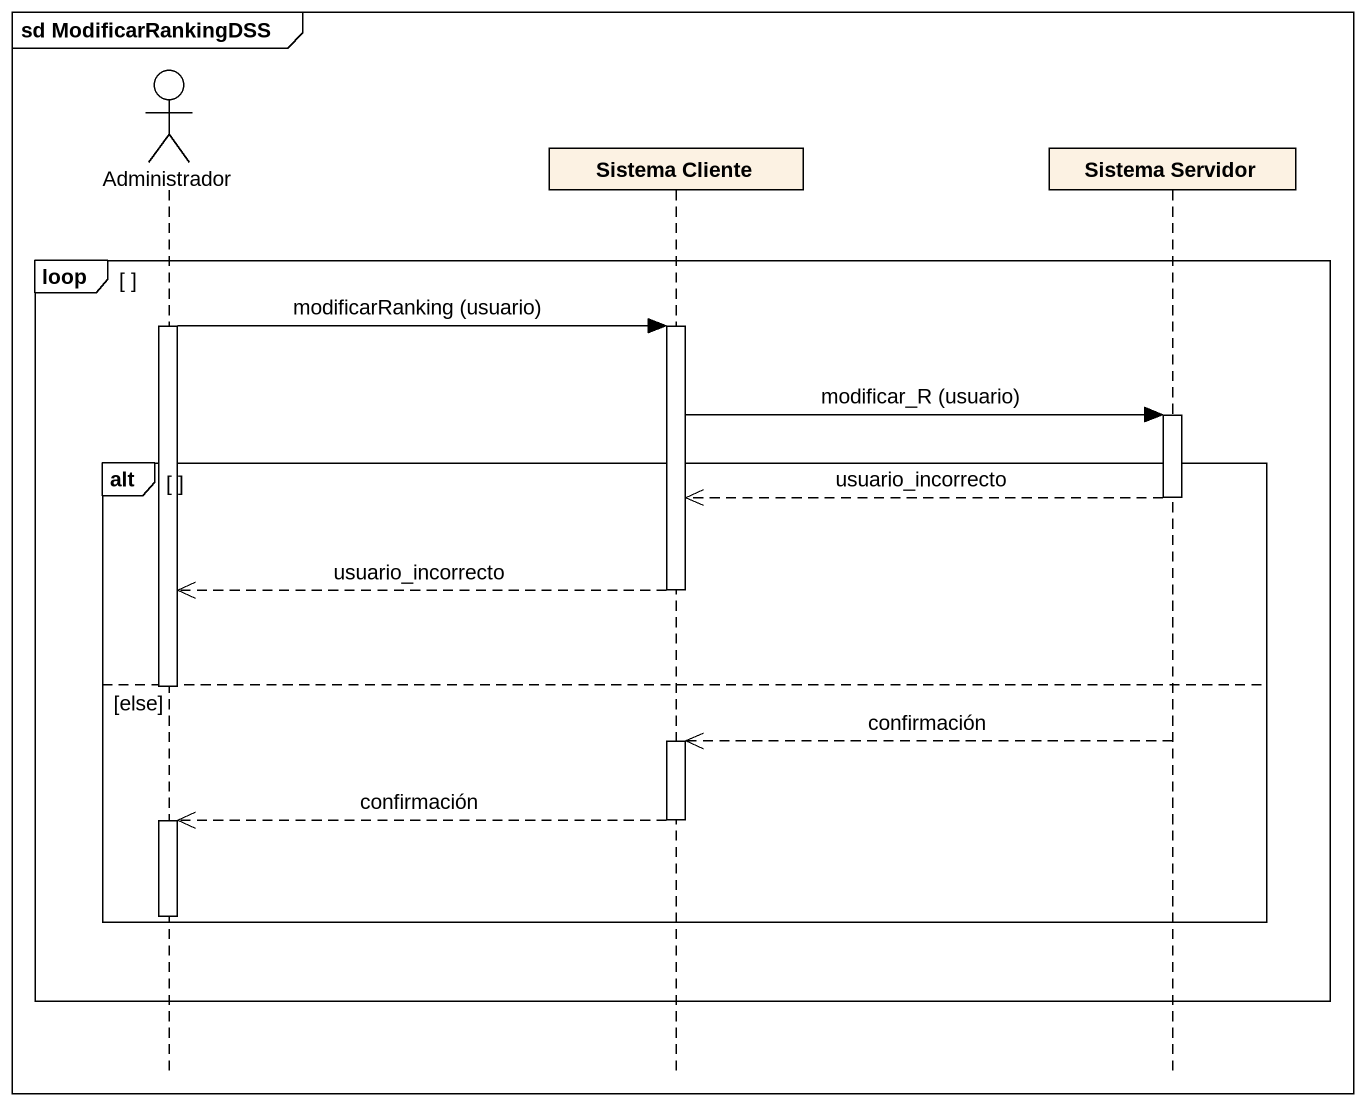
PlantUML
@startuml
mainframe sd ModificarRankingDSS
hide footbox
actor Administrador
participant "Sistema Cliente" as Sistema_Cliente
participant "Sistema Servidor" as Sistema_Servidor

loop
  activate Administrador
  Administrador -> Sistema_Cliente : modificarRanking (usuario)
  activate Sistema_Cliente
  Sistema_Cliente -> Sistema_Servidor : modificar_R (usuario)
  activate Sistema_Servidor
  alt
    Sistema_Servidor -->> Sistema_Cliente : usuario_incorrecto
    deactivate Sistema_Servidor
    Sistema_Cliente -->> Administrador : usuario_incorrecto
    deactivate Sistema_Cliente
  else else
    deactivate Administrador
    Sistema_Servidor -->> Sistema_Cliente : confirmación
    activate Sistema_Cliente
    Sistema_Cliente -->> Administrador : confirmación
    deactivate Sistema_Cliente
    activate Administrador
    deactivate Administrador
  end
end
@enduml
